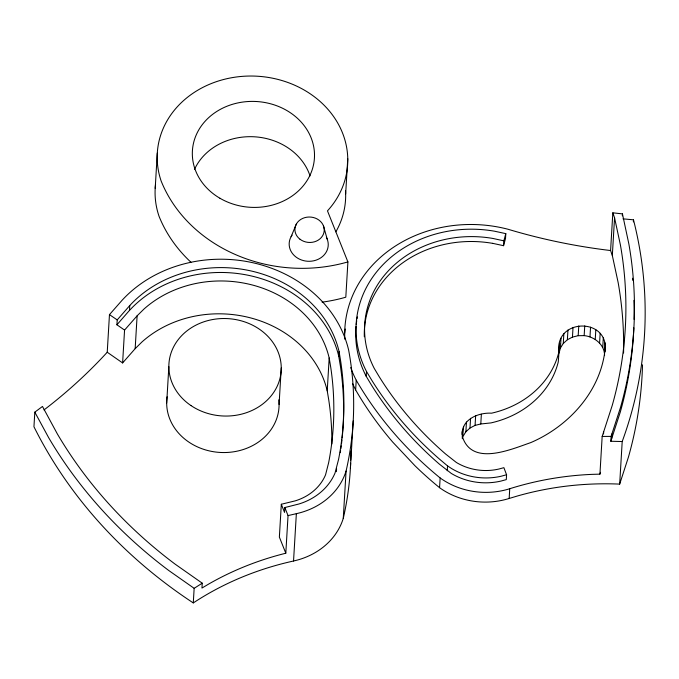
<?xml version="1.0" encoding="UTF-8"?>
<svg xmlns="http://www.w3.org/2000/svg" width="679" height="679" viewBox="0 0 679 679"><rect width="100%" height="100%" fill="white"/><g stroke="black" fill="none" stroke-linecap="round" stroke-linejoin="round"><path stroke-width="1.02" d="M343.268 518.383L346.078 471.039A392.988 340.68 3.4 0 0 348.658 350.177A128.348 111.263 3.4 0 0 252.554 262.671A128.348 111.263 3.4 0 0 122.127 300.228L109.463 314.632L107.231 352.24L122.61 362.934L124.563 330.087L116.924 324.783L117.212 319.911L129.765 305.542A118.562 102.784 3.4 0 1 250.254 270.777A118.562 102.784 3.4 0 1 339.093 351.595L340.654 361.084A383.211 332.209 3.4 0 1 338.558 459.454L335.044 472.983A60.737 52.656 3.4 0 1 298.853 504.013L284.824 507.553L288.04 515.59L285.808 553.198L285.095 553.402A284.391 246.536 3.4 0 0 209.073 583.83L201.96 588.048L202.249 583.185L175.106 564.13A484.891 420.343 3.4 0 1 57.375 433.966L42.48 406.449L34.816 412.153L33.95 426.752A494.668 428.831 3.4 0 0 193.286 602.918A284.391 246.536 3.4 0 1 293.54 561.007A70.531 61.144 3.4 0 0 343.268 518.383A392.988 340.68 3.4 0 0 350.636 463.205M129.765 305.542L129.477 310.405L116.924 324.783M122.61 362.934L135.163 348.666L137.116 315.82L143.965 309.064A108.75 94.271 3.4 0 1 252.707 285.095A108.75 94.271 3.4 0 1 329.179 357.977L330.673 366.906A373.433 323.73 3.4 0 1 328.628 462.764L325.555 474.833A50.95 44.169 3.4 0 1 295.195 500.864L281.318 504.251L279.366 537.097L285.808 553.198M155.202 188.346L157.299 153.064M166.678 403.148L168.842 366.652M193.286 602.918L194.152 588.32L202.249 583.185M279.077 404.412L281.25 367.925M284.824 507.553L284.535 512.416L281.318 504.251M293.54 561.007L296.358 513.672A70.531 61.144 3.4 0 0 346.078 471.039M331.87 443.964A373.433 323.73 3.4 0 0 328.721 399.753L327.227 390.824L329.179 357.977M345.662 193.948L347.758 158.665M342.165 437.93A383.211 332.209 3.4 0 0 340.366 365.947L338.779 356.458L339.067 351.595M347.903 261.916A146.681 127.16 3.4 0 1 161.144 181.013A95.34 82.651 3.4 0 1 270.242 77.754A95.34 82.651 3.4 0 1 327.473 210.855L347.903 261.916L345.806 297.198A146.681 127.16 3.4 0 1 322.092 302.155M336.402 471.676L336.58 468.756M350.398 468.264L353.207 420.921M642.512 364.801A494.668 428.831 3.4 0 1 628.406 457.205L619.672 484.11A284.391 246.536 3.4 0 0 518.001 495.823L509.165 498.462A70.531 61.144 3.4 0 1 439.568 487.683A392.988 340.68 3.4 0 1 414.945 465.726L392.632 441.987A392.988 340.68 3.4 0 1 355.643 389.916L356.22 380.189A128.348 111.263 3.4 0 1 350.678 367.577M503.563 245.696L503.852 240.833L492.92 238.456A108.75 94.271 3.4 0 0 387.607 271.625A108.75 94.271 3.4 0 0 374.29 368.485L379.103 376.522A373.433 323.73 3.4 0 0 445.679 454.073L456.356 462.467A50.95 44.169 3.4 0 0 498.853 469.045L503.886 467.67L506.576 474.757L506.288 479.62L500.898 481.088A59.514 51.596 3.4 0 1 451.263 473.407L439.398 464.147A381.988 331.148 3.4 0 1 371.303 384.823L366.219 376.336L366.507 371.472A117.323 101.706 3.4 0 1 380.843 266.966A117.323 101.706 3.4 0 1 494.465 231.191L505.796 233.635L505.507 238.499L503.563 245.696L492.631 243.328M439.568 487.683L440.145 477.957A392.988 340.68 3.4 0 1 356.22 380.189M447.249 470.751L447.537 465.887L439.686 459.284A381.988 331.148 3.4 0 1 371.591 379.96L366.507 371.472M462.085 434.501C461.712 419.249 478.542 412.416 491.579 413.18A94.619 82.032 3.4 0 0 558.851 352.189C554.641 317.399 610.107 317.373 604.981 351.858M462.323 438.71L462.255 431.581M462.501 438.294L463.63 426.548M463.053 436.283L465.887 431.759L466.465 422.024M465.887 431.759L469.987 428.042L470.564 418.306M469.987 428.042L475.071 425.385L475.648 415.658M475.071 425.385L480.791 423.976L481.369 414.249M509.165 498.462L509.742 488.727A284.391 246.536 3.4 0 1 592.071 474.366L599.93 474.146L600.525 472.295M480.791 423.976L490.993 422.907A94.619 82.032 3.4 0 0 558.274 361.915L559.649 343.285M559.072 353.021L560.438 347.988L561.024 338.261M560.438 347.988L563.273 343.464L563.85 333.728M563.273 343.464L567.372 339.746L567.95 330.019M567.372 339.746L572.456 337.098L573.034 327.363M572.456 337.098L578.185 335.689L578.763 325.954M604.565 355.618C604.794 344.728 594.346 336.606 584.161 335.621L584.738 325.886M589.975 336.903L590.552 327.168M595.245 339.432L595.822 329.705M599.591 343.056L600.168 333.321M602.74 347.512L603.317 337.777M604.454 352.503L605.031 342.776M623.568 353.021A475.105 411.864 3.4 0 0 618.162 282.642L612.322 255.499L610.591 250.534L612.831 212.816L622.448 213.885L628.856 243.922A483.66 419.283 3.4 0 1 620.538 407.332L611.108 436.393L610.82 441.257L622.202 441.537A494.668 428.831 3.4 0 0 633.49 219.818L623.008 218.842M612.322 255.499L614.563 217.789L612.831 212.816M599.93 474.146L602.171 436.436L612.229 405.439A475.105 411.864 3.4 0 0 620.402 244.924L614.563 217.789M603.546 433.906L603.665 431.819M622.329 215.829L622.448 213.885M611.609 438.804L611.906 433.94M633.371 221.897L633.49 219.818M619.672 484.11L622.202 441.537M605.21 347.962C601.382 390.68 569.087 426.183 530.723 442.615C510.897 449.422 472.007 466.592 462.433 436.767M503.852 240.833L505.796 233.635M610.82 441.257L620.25 412.195A483.66 419.283 3.4 0 0 633.838 327.821M291.096 236.708L296.367 224.019M137.116 315.82L124.563 330.087M135.163 348.666L142.013 341.91A108.75 94.271 3.4 0 1 250.755 317.942A108.75 94.271 3.4 0 1 327.227 390.824M506.576 474.757L501.187 476.225A59.514 51.596 3.4 0 1 451.552 468.535L447.537 465.887M288.04 515.59L296.358 513.672M602.171 436.436L611.108 436.393M578.185 335.689L584.161 335.621M109.463 314.632L117.212 319.911M194.152 588.32L168.782 570.513A494.668 428.831 3.4 0 1 48.684 437.726L34.816 412.153M323.416 225.751L327.159 239.016M509.742 488.727A70.531 61.144 3.4 0 1 440.145 477.957M610.591 250.534A532.82 461.898 3.4 0 1 508.002 229.247A128.348 111.263 3.4 0 0 344.847 339.254M355.643 389.916A128.348 111.263 3.4 0 1 352.647 383.686M344.694 333.194A128.348 111.263 3.4 0 1 345.246 329.009M366.219 376.344A117.323 101.706 3.4 0 1 356.042 326.438M356.237 324.52A117.323 101.706 3.4 0 1 356.738 320.692M357.052 318.791A117.323 101.706 3.4 0 1 357.409 316.898M364.317 336.75A108.75 94.271 3.4 0 1 492.623 243.354M632.548 278.212A483.66 419.283 3.4 0 1 632.735 280.317M633.957 300.373A483.66 419.283 3.4 0 1 634.093 319.385M278.814 399.855A56.23 48.744 3.4 0 1 222.05 452.528A56.23 48.744 3.4 0 1 167.127 396.791M345.535 190.926A95.34 82.651 3.4 0 1 335.867 231.811M155.55 184.332A95.34 82.651 3.4 0 0 159.047 216.287A146.681 127.16 3.4 0 0 190.969 262.255M194.474 169.453A61.118 52.979 3.4 0 1 254.218 136.785A61.118 52.979 3.4 0 1 310.04 175.903M326.387 237.37A19.555 16.958 3.4 0 1 307.595 261.254A19.555 16.958 3.4 0 1 292.08 235.172M350.848 451.051A392.988 340.68 3.4 0 1 350.737 460.167M107.231 352.24A532.82 461.898 3.4 0 1 44.025 409.929M341.953 439.89A383.211 332.209 3.4 0 1 341.512 443.82M341.265 445.78A383.211 332.209 3.4 0 1 340.875 448.717M340.595 450.678A383.211 332.209 3.4 0 1 340.298 452.63M129.494 310.413A118.562 102.784 3.4 0 1 249.965 275.649A118.562 102.784 3.4 0 1 338.804 356.458M191.011 405.592A56.23 48.744 3.4 0 0 280.8 374.282A56.23 48.744 3.4 0 0 203.335 321.99A56.23 48.744 3.4 0 0 191.011 405.592M219.928 198.243A61.118 52.979 3.4 0 0 314.411 158.309A61.118 52.979 3.4 0 0 225.92 106.671A61.118 52.979 3.4 0 0 219.928 198.243M299.999 239.237A14.666 12.714 3.4 0 0 323.976 232.328A14.666 12.714 3.4 0 0 304.735 217.662A14.666 12.714 3.4 0 0 299.999 239.237"/></g></svg>
